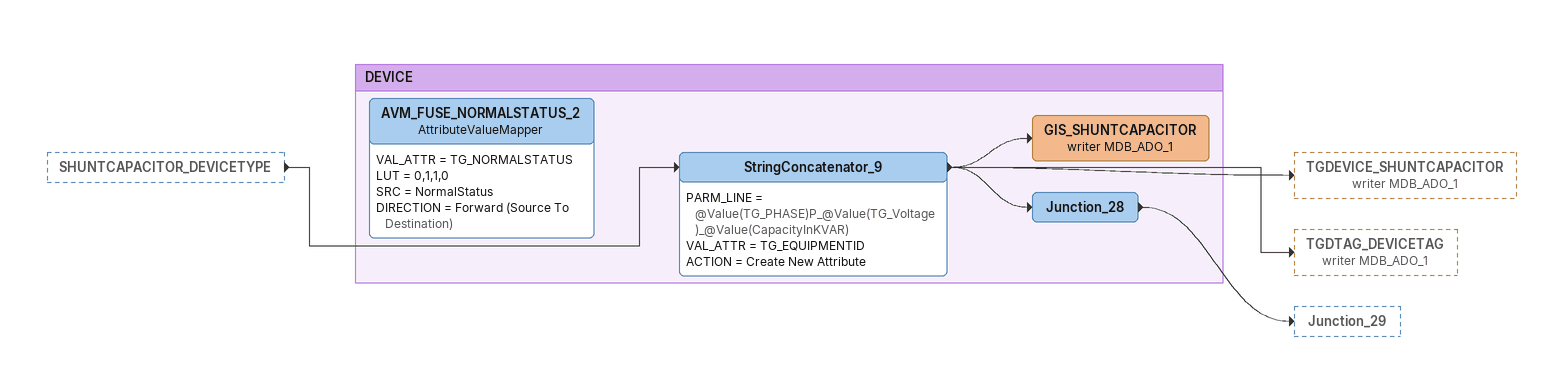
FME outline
SHUNTCAPACITOR_DEVICETYPE [outside]
    -> StringConcatenator_9

Bookmark: DEVICE
StringConcatenator_9
    PARM_LINE = @Value(TG_PHASE)P_@Value(TG_Voltage)_@Value(CapacityInKVAR)
    VAL_ATTR = TG_EQUIPMENTID
    ACTION = Create New Attribute
    -> TGDEVICE_SHUNTCAPACITOR (writer MDB_ADO_1)
    -> TGDTAG_DEVICETAG (writer MDB_ADO_1)
    -> GIS_SHUNTCAPACITOR (writer MDB_ADO_1)
    -> Junction_28
GIS_SHUNTCAPACITOR (writer MDB_ADO_1)
Junction_28
    -> Junction_29
AVM_FUSE_NORMALSTATUS_2: AttributeValueMapper
    VAL_ATTR = TG_NORMALSTATUS
    LUT = 0,1,1,0
    SRC = NormalStatus
    DIRECTION = Forward (Source To Destination)
